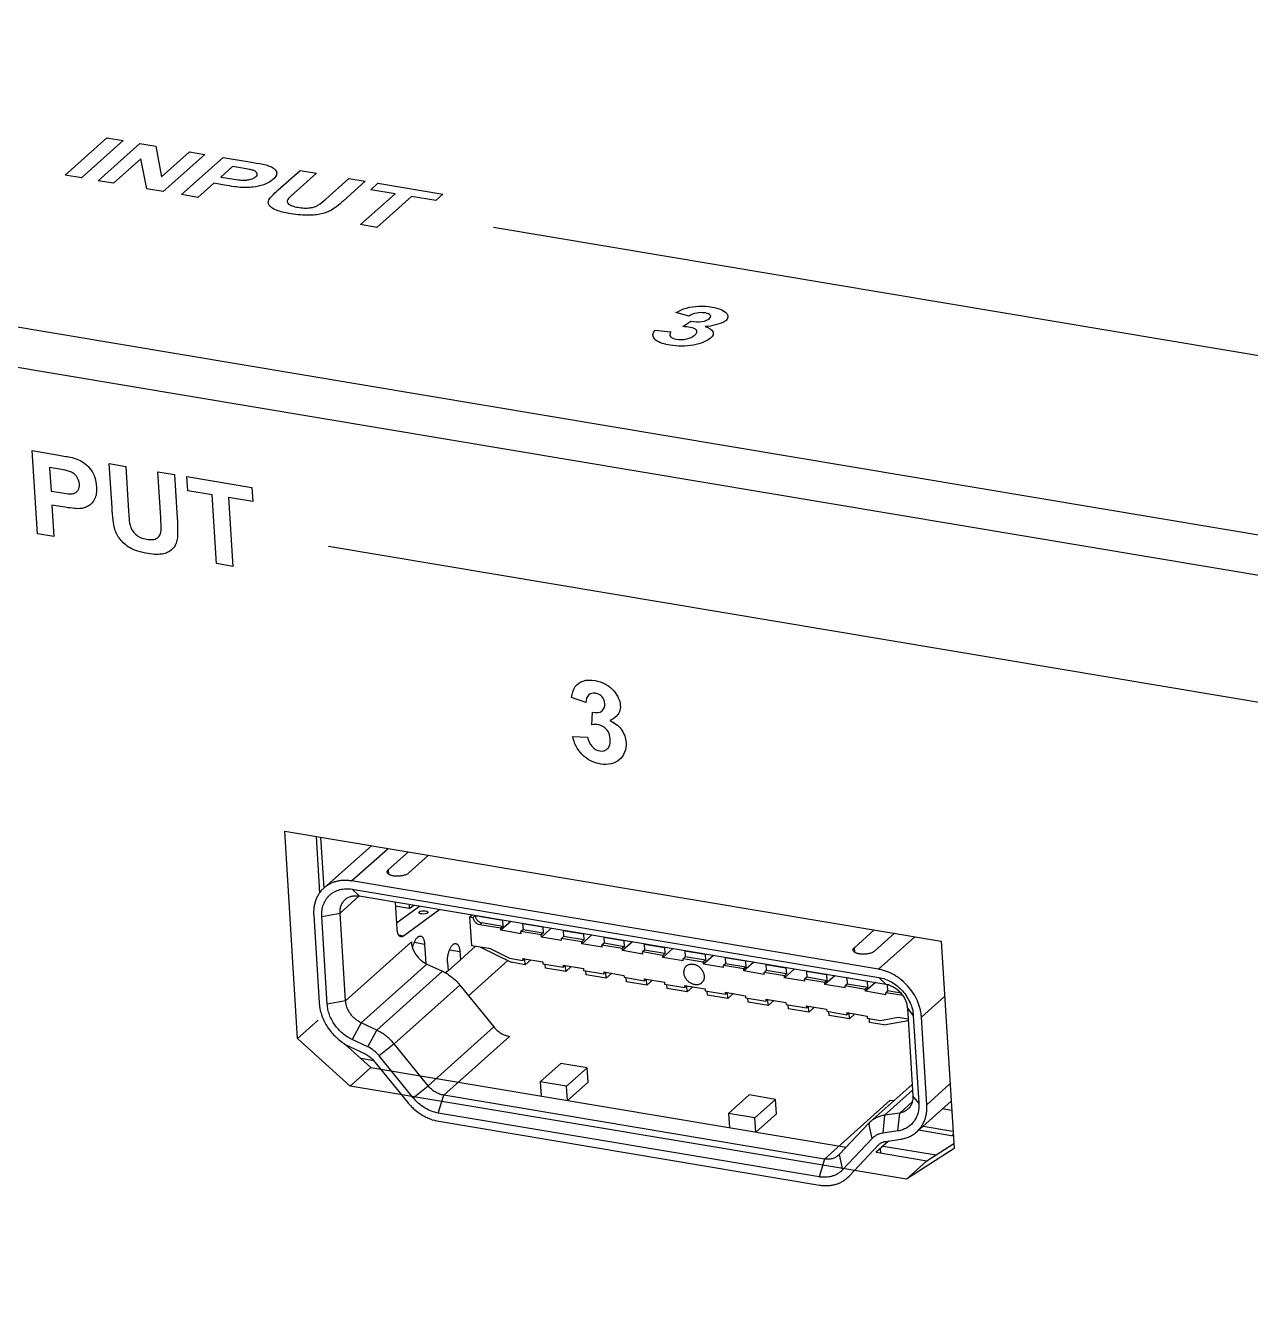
# Paper-space layout 'HD-MD4X2-4K-E_1' of a CAD drawing. Header units: inches. Extents: x 0 to 22, y 0 to 17.
# Drawn here: x 13.771 to 14.83, y 12.802 to 13.913 of the extents above; entities that cross this region are included whole.
import ezdxf

# ---------------------------------------------------------------- set-up
doc = ezdxf.new("R2010")
doc.units = ezdxf.units.IN
doc.header["$LTSCALE"] = 1.21
doc.header["$MEASUREMENT"] = 0
doc.layers.get('0').update_dxf_attribs({"linetype": 'CONTINUOUS'})

psp = doc.layouts.new('HD-MD4X2-4K-E_1')

# ---------------------------------------------------------------- linework, layer by layer
at = {"color": 7, "linetype": 'CONTINUOUS'}
for p, q in [((12.0765, 13.935), (18.6272, 12.8376)), ((18.6294, 12.802), (12.0787, 13.8994)), ((13.8052, 13.7834), (13.8412, 13.8155)), ((13.8412, 13.8155), (13.8555, 13.8132)), ((13.8555, 13.8132), (13.8194, 13.781)), ((13.8339, 13.7786), (13.87, 13.8107)), ((13.87, 13.8107), (13.8838, 13.8084)), ((13.8838, 13.8084), (13.8887, 13.782)), ((13.8707, 13.7974), (13.8472, 13.7763)), ((13.8758, 13.7716), (13.8707, 13.7974)), ((13.8887, 13.782), (13.9128, 13.8035)), ((13.9261, 13.8013), (13.89, 13.7692)), ((13.9058, 13.7665), (13.9419, 13.7987)), ((13.9128, 13.8035), (13.9261, 13.8013)), ((13.9419, 13.7987), (13.9648, 13.7948)), ((13.8194, 13.781), (13.8052, 13.7834)), ((13.95, 13.7908), (13.9398, 13.7817)), ((13.9569, 13.7897), (13.95, 13.7908)), ((13.9892, 13.7704), (14.0084, 13.7875)), ((14.0227, 13.7851), (14.0032, 13.7677)), ((14.0084, 13.7875), (14.0227, 13.7851)), ((13.8472, 13.7763), (13.8339, 13.7786)), ((13.89, 13.7692), (13.8758, 13.7716)), ((13.9337, 13.7763), (13.9201, 13.7641)), ((13.943, 13.7747), (13.9337, 13.7763)), ((13.9398, 13.7817), (13.9476, 13.7804)), ((14.0306, 13.7627), (14.0505, 13.7805)), ((14.0648, 13.7781), (14.0459, 13.7612)), ((14.0505, 13.7805), (14.0648, 13.7781)), ((14.0695, 13.7708), (14.0756, 13.7763)), ((14.0905, 13.7673), (14.0695, 13.7708)), ((14.0756, 13.7763), (14.1318, 13.7669)), ((13.9201, 13.7641), (13.9058, 13.7665)), ((14.0605, 13.7406), (14.0905, 13.7673)), ((14.1048, 13.7649), (14.0748, 13.7382)), ((14.1257, 13.7614), (14.1048, 13.7649)), ((14.1318, 13.7669), (14.1257, 13.7614)), ((14.0748, 13.7382), (14.0605, 13.7406)), ((14.1756, 13.7383), (15.5609, 13.5062)), ((14.3447, 13.6615), (14.3333, 13.6645)), ((14.3151, 13.6493), (14.329, 13.6479)), ((14.3392, 13.6524), (14.3463, 13.6572)), ((13.7813, 13.4734), (13.7768, 13.5452)), ((13.7768, 13.5452), (13.7998, 13.5413)), ((13.7919, 13.5306), (13.7932, 13.5102)), ((13.7988, 13.5295), (13.7919, 13.5306)), ((13.8458, 13.4958), (13.8434, 13.534)), ((13.8434, 13.534), (13.8577, 13.5316)), ((13.8577, 13.5316), (13.8601, 13.4928)), ((13.888, 13.4873), (13.8855, 13.527)), ((13.8855, 13.527), (13.8998, 13.5246)), ((13.8998, 13.5246), (13.9022, 13.4869)), ((13.9113, 13.5106), (13.9105, 13.5228)), ((13.9105, 13.5228), (13.9668, 13.5134)), ((13.7932, 13.5102), (13.801, 13.5089)), ((13.9323, 13.5071), (13.9113, 13.5106)), ((13.936, 13.4475), (13.9323, 13.5071)), ((13.9466, 13.5047), (13.9503, 13.4451)), ((13.9675, 13.5012), (13.9466, 13.5047)), ((13.9668, 13.5134), (13.9675, 13.5012)), ((13.7939, 13.4981), (13.7956, 13.471)), ((13.8032, 13.4965), (13.7939, 13.4981)), ((13.7956, 13.471), (13.7813, 13.4734)), ((14.0331, 13.4626), (15.4184, 13.2305)), ((13.9503, 13.4451), (13.936, 13.4475)), ((14.2555, 13.3275), (14.2431, 13.3317)), ((14.2605, 13.3083), (14.2613, 13.3191)), ((14.2442, 13.2981), (14.257, 13.2975)), ((14.0063, 13.037), (13.9951, 13.2163)), ((13.9951, 13.2163), (14.5626, 13.1212)), ((14.0223, 13.2117), (14.0253, 13.163)), ((14.0261, 13.2111), (14.0289, 13.167)), ((14.029, 13.167), (14.0701, 13.2037)), ((14.053, 13.1732), (14.0845, 13.2013)), ((14.0848, 13.183), (14.102, 13.1984)), ((14.1195, 13.1954), (14.1023, 13.1801)), ((14.085, 13.179), (14.0848, 13.183)), ((14.5084, 13.0969), (14.053, 13.1732)), ((14.043, 13.1454), (14.0596, 13.1602)), ((14.0594, 13.1602), (14.0534, 13.1661)), ((14.0534, 13.1661), (14.5088, 13.0898)), ((14.0594, 13.1602), (14.5148, 13.0839)), ((14.0922, 13.1318), (14.0908, 13.155)), ((14.1028, 13.1495), (14.091, 13.1514)), ((14.0919, 13.137), (14.1117, 13.1514)), ((14.1026, 13.153), (14.1028, 13.1495)), ((14.1028, 13.1495), (14.1067, 13.1523)), ((14.0202, 13.1435), (14.0249, 13.0678)), ((14.0272, 13.1424), (14.043, 13.1454)), ((14.0319, 13.0667), (14.0272, 13.1424)), ((14.0477, 13.0697), (14.043, 13.1454)), ((14.1292, 13.1485), (14.0978, 13.1256)), ((14.1553, 13.1421), (14.1572, 13.1438)), ((14.1568, 13.1172), (14.1553, 13.1421)), ((14.1553, 13.1421), (14.1581, 13.1416)), ((14.1599, 13.1432), (14.1581, 13.1416)), ((14.1599, 13.1432), (14.1833, 13.1393)), ((14.1906, 13.1382), (14.182, 13.1306)), ((14.1833, 13.1393), (14.1835, 13.1394)), ((14.1833, 13.1393), (14.1837, 13.1339)), ((14.1637, 13.1354), (14.1654, 13.137)), ((14.1819, 13.1323), (14.1637, 13.1354)), ((14.1837, 13.1339), (14.1654, 13.137)), ((14.1837, 13.1339), (14.1819, 13.1323)), ((14.182, 13.1306), (14.1819, 13.1323)), ((14.1995, 13.1276), (14.182, 13.1306)), ((14.2012, 13.131), (14.1994, 13.1294)), ((14.1995, 13.1276), (14.1994, 13.1294)), ((14.2169, 13.1265), (14.1994, 13.1294)), ((14.2008, 13.1363), (14.201, 13.1365)), ((14.2008, 13.1363), (14.2012, 13.131)), ((14.2008, 13.1363), (14.2184, 13.1334)), ((14.2187, 13.1281), (14.2012, 13.131)), ((14.2187, 13.1281), (14.2169, 13.1265)), ((14.2256, 13.1324), (14.217, 13.1247)), ((14.2184, 13.1334), (14.2185, 13.1336)), ((14.2184, 13.1334), (14.2187, 13.1281)), ((14.2359, 13.1305), (14.236, 13.1306)), ((14.2359, 13.1305), (14.2362, 13.1251)), ((14.2359, 13.1305), (14.2534, 13.1275)), ((14.2534, 13.1275), (14.2536, 13.1277)), ((14.2534, 13.1275), (14.2537, 13.1222)), ((14.4876, 13.1155), (14.5048, 13.1309)), ((14.5224, 13.128), (14.5051, 13.1126)), ((14.1046, 13.1205), (14.0477, 13.0697)), ((14.0978, 13.1256), (14.0938, 13.1262)), ((14.1057, 13.1152), (14.1066, 13.1186)), ((14.1072, 13.1202), (14.116, 13.1187)), ((14.116, 13.1187), (14.1171, 13.1019)), ((14.16, 13.1167), (14.147, 13.1051)), ((14.1734, 13.1144), (14.1568, 13.1172)), ((14.1644, 13.1159), (14.1908, 13.1029)), ((14.217, 13.1247), (14.2169, 13.1265)), ((14.2345, 13.1218), (14.217, 13.1247)), ((14.2362, 13.1251), (14.2344, 13.1235)), ((14.2345, 13.1218), (14.2344, 13.1235)), ((14.2519, 13.1206), (14.2344, 13.1235)), ((14.2537, 13.1222), (14.2362, 13.1251)), ((14.2537, 13.1222), (14.2519, 13.1206)), ((14.252, 13.1188), (14.2519, 13.1206)), ((14.2606, 13.1265), (14.252, 13.1188)), ((14.2696, 13.1159), (14.252, 13.1188)), ((14.2712, 13.1193), (14.2694, 13.1177)), ((14.2696, 13.1159), (14.2694, 13.1177)), ((14.287, 13.1147), (14.2694, 13.1177)), ((14.2709, 13.1246), (14.2711, 13.1248)), ((14.2709, 13.1246), (14.2712, 13.1193)), ((14.2709, 13.1246), (14.2884, 13.1217)), ((14.2887, 13.1163), (14.2712, 13.1193)), ((14.2887, 13.1163), (14.287, 13.1147)), ((14.2957, 13.1206), (14.2871, 13.113)), ((14.2884, 13.1217), (14.2886, 13.1218)), ((14.2884, 13.1217), (14.2887, 13.1163)), ((14.3059, 13.1187), (14.3061, 13.1189)), ((14.3059, 13.1187), (14.3063, 13.1134)), ((14.3059, 13.1187), (14.3234, 13.1158)), ((14.3234, 13.1158), (14.3236, 13.1159)), ((14.3234, 13.1158), (14.3238, 13.1105)), ((14.5399, 13.125), (14.5084, 13.0969)), ((14.5626, 13.1212), (14.5738, 12.942)), ((14.1057, 13.1152), (14.1074, 13.1114)), ((14.147, 13.1051), (14.1363, 13.0955)), ((14.1377, 13.1137), (14.1465, 13.1122)), ((14.1465, 13.1122), (14.147, 13.1051)), ((14.1734, 13.1144), (14.1895, 13.1065)), ((14.1895, 13.1065), (14.2009, 13.1045)), ((14.2008, 13.1063), (14.2009, 13.1045)), ((14.2008, 13.1063), (14.2183, 13.1034)), ((14.2026, 13.106), (14.2009, 13.1045)), ((14.203, 13.1008), (14.2027, 13.106)), ((14.203, 13.1008), (14.2079, 13.1051)), ((14.2871, 13.113), (14.287, 13.1147)), ((14.3046, 13.11), (14.2871, 13.113)), ((14.3063, 13.1134), (14.3045, 13.1118)), ((14.3046, 13.11), (14.3045, 13.1118)), ((14.322, 13.1089), (14.3045, 13.1118)), ((14.3238, 13.1105), (14.3063, 13.1134)), ((14.3238, 13.1105), (14.322, 13.1089)), ((14.3221, 13.1071), (14.322, 13.1089)), ((14.3307, 13.1148), (14.3221, 13.1071)), ((14.3396, 13.1042), (14.3221, 13.1071)), ((14.3413, 13.1075), (14.3395, 13.1059)), ((14.3396, 13.1042), (14.3395, 13.1059)), ((14.357, 13.103), (14.3395, 13.1059)), ((14.341, 13.1129), (14.3411, 13.113)), ((14.341, 13.1129), (14.3413, 13.1075)), ((14.341, 13.1129), (14.3585, 13.1099)), ((14.3588, 13.1046), (14.3413, 13.1075)), ((14.3588, 13.1046), (14.357, 13.103)), ((14.3657, 13.1089), (14.3571, 13.1012)), ((14.3585, 13.1099), (14.3587, 13.1101)), ((14.3585, 13.1099), (14.3588, 13.1046)), ((14.376, 13.107), (14.3762, 13.1071)), ((14.376, 13.107), (14.3763, 13.1017)), ((14.376, 13.107), (14.3935, 13.1041)), ((14.4879, 13.1115), (14.4876, 13.1155)), ((14.0611, 13.0506), (14.118, 13.1014)), ((14.1316, 13.0951), (14.0747, 13.0443)), ((14.118, 13.1014), (14.1316, 13.0951)), ((14.1363, 13.0955), (14.1342, 13.0937)), ((14.1358, 13.1026), (14.1363, 13.0955)), ((14.154, 13.074), (14.1879, 13.1043)), ((14.203, 13.1008), (14.1908, 13.1029)), ((14.2183, 13.1034), (14.2184, 13.1016)), ((14.2184, 13.1016), (14.236, 13.0987)), ((14.2206, 13.0979), (14.2203, 13.1013)), ((14.2381, 13.0949), (14.2206, 13.0979)), ((14.2359, 13.1004), (14.236, 13.0987)), ((14.2359, 13.1004), (14.2534, 13.0975)), ((14.2376, 13.1002), (14.236, 13.0987)), ((14.2381, 13.0949), (14.2378, 13.1001)), ((14.2381, 13.0949), (14.2429, 13.0993)), ((14.2534, 13.0975), (14.2535, 13.0957)), ((14.2535, 13.0957), (14.271, 13.0928)), ((14.2556, 13.092), (14.2554, 13.0954)), ((14.2709, 13.0946), (14.271, 13.0928)), ((14.2709, 13.0946), (14.2884, 13.0916)), ((14.2726, 13.0943), (14.271, 13.0928)), ((14.2731, 13.0891), (14.2728, 13.0943)), ((14.2731, 13.0891), (14.278, 13.0934)), ((14.3571, 13.1012), (14.357, 13.103)), ((14.3746, 13.0983), (14.3571, 13.1012)), ((14.3763, 13.1017), (14.3745, 13.1001)), ((14.3746, 13.0983), (14.3745, 13.1001)), ((14.3921, 13.0971), (14.3745, 13.1001)), ((14.3938, 13.0987), (14.3763, 13.1017)), ((14.3938, 13.0987), (14.3921, 13.0971)), ((14.3922, 13.0954), (14.3921, 13.0971)), ((14.4008, 13.103), (14.3922, 13.0954)), ((14.4097, 13.0924), (14.3922, 13.0954)), ((14.3935, 13.1041), (14.3937, 13.1042)), ((14.3935, 13.1041), (14.3938, 13.0987)), ((14.4114, 13.0958), (14.4096, 13.0942)), ((14.4097, 13.0924), (14.4096, 13.0942)), ((14.4271, 13.0913), (14.4096, 13.0942)), ((14.411, 13.1011), (14.4112, 13.1013)), ((14.411, 13.1011), (14.4114, 13.0958)), ((14.411, 13.1011), (14.4285, 13.0982)), ((14.4289, 13.0929), (14.4114, 13.0958)), ((14.4358, 13.0972), (14.4272, 13.0895)), ((14.4285, 13.0982), (14.4287, 13.0983)), ((14.4285, 13.0982), (14.4289, 13.0929)), ((14.4461, 13.0953), (14.4462, 13.0954)), ((14.4461, 13.0953), (14.4464, 13.0899)), ((14.4461, 13.0953), (14.4636, 13.0923)), ((14.0897, 13.0324), (14.1465, 13.0832)), ((14.1465, 13.0832), (14.1759, 13.047)), ((14.2731, 13.0891), (14.2556, 13.092)), ((14.2884, 13.0916), (14.2885, 13.0899)), ((14.2885, 13.0899), (14.306, 13.0869)), ((14.2906, 13.0861), (14.2904, 13.0896)), ((14.3081, 13.0832), (14.2906, 13.0861)), ((14.3059, 13.0887), (14.306, 13.0869)), ((14.3059, 13.0887), (14.3234, 13.0858)), ((14.3077, 13.0884), (14.306, 13.0869)), ((14.3081, 13.0832), (14.3078, 13.0884)), ((14.3081, 13.0832), (14.313, 13.0875)), ((14.3234, 13.0858), (14.3235, 13.084)), ((14.3235, 13.084), (14.3411, 13.0811)), ((14.3257, 13.0803), (14.3254, 13.0837)), ((14.3409, 13.0828), (14.3411, 13.0811)), ((14.3409, 13.0828), (14.3585, 13.0799)), ((14.3427, 13.0825), (14.3411, 13.0811)), ((14.3432, 13.0773), (14.3428, 13.0825)), ((14.4289, 13.0929), (14.4271, 13.0913)), ((14.4272, 13.0895), (14.4271, 13.0913)), ((14.4447, 13.0866), (14.4272, 13.0895)), ((14.4464, 13.0899), (14.4446, 13.0883)), ((14.4447, 13.0866), (14.4446, 13.0883)), ((14.4621, 13.0854), (14.4446, 13.0883)), ((14.4639, 13.087), (14.4464, 13.0899)), ((14.4639, 13.087), (14.4621, 13.0854)), ((14.4622, 13.0836), (14.4621, 13.0854)), ((14.4708, 13.0913), (14.4622, 13.0836)), ((14.4797, 13.0807), (14.4622, 13.0836)), ((14.4636, 13.0923), (14.4637, 13.0925)), ((14.4636, 13.0923), (14.4639, 13.087)), ((14.4814, 13.0841), (14.4796, 13.0825)), ((14.4797, 13.0807), (14.4796, 13.0825)), ((14.4971, 13.0795), (14.4796, 13.0825)), ((14.4811, 13.0894), (14.4813, 13.0895)), ((14.4811, 13.0894), (14.4814, 13.0841)), ((14.4986, 13.0864), (14.4811, 13.0894)), ((14.4989, 13.0811), (14.4814, 13.0841)), ((14.5058, 13.0854), (14.4973, 13.0778)), ((14.4986, 13.0864), (14.4988, 13.0866)), ((14.4986, 13.0864), (14.4989, 13.0811)), ((14.5088, 13.0898), (14.5148, 13.0839)), ((14.5161, 13.0835), (14.5162, 13.0836)), ((14.5161, 13.0835), (14.5164, 13.0782)), ((14.5173, 13.0833), (14.5161, 13.0835)), ((14.3432, 13.0773), (14.3257, 13.0803)), ((14.3432, 13.0773), (14.348, 13.0817)), ((14.3585, 13.0799), (14.3586, 13.0781)), ((14.3586, 13.0781), (14.3761, 13.0752)), ((14.3607, 13.0744), (14.3605, 13.0778)), ((14.3782, 13.0715), (14.3607, 13.0744)), ((14.376, 13.077), (14.3761, 13.0752)), ((14.376, 13.077), (14.3935, 13.074)), ((14.3777, 13.0767), (14.3761, 13.0752)), ((14.3782, 13.0715), (14.3779, 13.0767)), ((14.3782, 13.0715), (14.383, 13.0758)), ((14.3935, 13.074), (14.3936, 13.0723)), ((14.3936, 13.0723), (14.4111, 13.0693)), ((14.3957, 13.0685), (14.3955, 13.0719)), ((14.411, 13.0711), (14.4111, 13.0693)), ((14.411, 13.0711), (14.4285, 13.0682)), ((14.4989, 13.0811), (14.4971, 13.0795)), ((14.4973, 13.0778), (14.4971, 13.0795)), ((14.5148, 13.0748), (14.4973, 13.0778)), ((14.5164, 13.0782), (14.5147, 13.0766)), ((14.5148, 13.0748), (14.5147, 13.0766)), ((14.5295, 13.0741), (14.5147, 13.0766)), ((14.5278, 13.0763), (14.5164, 13.0782)), ((14.5456, 13.0555), (14.5656, 13.0734)), ((14.0249, 13.0678), (14.0255, 13.0627)), ((14.0477, 13.0697), (14.0319, 13.0667)), ((14.4132, 13.0656), (14.3957, 13.0685)), ((14.4128, 13.0708), (14.4111, 13.0693)), ((14.4132, 13.0656), (14.4129, 13.0708)), ((14.4132, 13.0656), (14.4181, 13.0699)), ((14.4285, 13.0682), (14.4286, 13.0664)), ((14.4286, 13.0664), (14.4461, 13.0635)), ((14.4307, 13.0627), (14.4305, 13.0661)), ((14.4483, 13.0597), (14.4307, 13.0627)), ((14.446, 13.0652), (14.4461, 13.0635)), ((14.446, 13.0652), (14.4635, 13.0623)), ((14.4478, 13.0649), (14.4461, 13.0635)), ((14.4483, 13.0597), (14.4479, 13.0649)), ((14.4483, 13.0597), (14.4531, 13.0641)), ((14.4635, 13.0623), (14.4637, 13.0605)), ((14.4637, 13.0605), (14.4812, 13.0576)), ((14.4658, 13.0568), (14.4656, 13.0602)), ((14.5335, 13.0632), (14.5382, 12.9875)), ((14.5335, 13.0632), (14.5386, 13.0567)), ((14.0063, 13.037), (14.0241, 13.053)), ((14.0611, 13.0506), (14.0533, 13.0362)), ((14.0747, 13.0443), (14.0611, 13.0506)), ((14.4833, 13.0539), (14.4658, 13.0568)), ((14.4811, 13.0594), (14.4812, 13.0576)), ((14.4811, 13.0594), (14.4986, 13.0564)), ((14.4828, 13.0591), (14.4812, 13.0576)), ((14.4833, 13.0539), (14.483, 13.0591)), ((14.4833, 13.0539), (14.4881, 13.0582)), ((14.4986, 13.0564), (14.4987, 13.0547)), ((14.4987, 13.0547), (14.5101, 13.0527)), ((14.5008, 13.0509), (14.5006, 13.0543)), ((14.5131, 13.0489), (14.5008, 13.0509)), ((14.5101, 13.0527), (14.5255, 13.0554)), ((14.5131, 13.0489), (14.5341, 13.0525)), ((14.5255, 13.0554), (14.534, 13.054)), ((14.5386, 13.0567), (14.5433, 12.981)), ((14.5503, 12.9798), (14.5456, 13.0555)), ((14.0326, 13.0462), (14.0327, 13.0452)), ((14.0669, 13.0298), (14.0747, 13.0443)), ((14.1759, 13.047), (14.119, 12.9962)), ((14.1326, 12.988), (14.1894, 13.0388)), ((14.0516, 12.9959), (14.0063, 13.037)), ((14.0465, 13.0326), (14.0695, 13.0118)), ((14.0517, 13.0297), (14.0652, 13.0234)), ((14.0669, 13.0298), (14.0533, 13.0362)), ((14.0897, 13.0324), (14.0769, 13.0219)), ((14.119, 12.9962), (14.0897, 13.0324)), ((14.0722, 13.0177), (14.0609, 13.0196)), ((14.0719, 13.0181), (14.1013, 12.9819)), ((14.1062, 12.9857), (14.0769, 13.0219)), ((14.0516, 12.9959), (14.0695, 13.0118)), ((14.0695, 13.0118), (14.4805, 12.943)), ((14.2339, 13.0155), (14.2161, 12.9996)), ((14.2567, 13.0117), (14.2339, 13.0155)), ((14.2567, 13.0117), (14.2388, 12.9957)), ((14.2574, 12.9992), (14.2567, 13.0117)), ((14.5326, 12.9153), (14.0516, 12.9959)), ((14.1062, 12.9857), (14.119, 12.9962)), ((14.2161, 12.9996), (14.2168, 12.9871)), ((14.2388, 12.9957), (14.2161, 12.9996)), ((14.2396, 12.9833), (14.2388, 12.9957)), ((14.2574, 12.9992), (14.2396, 12.9833)), ((14.5014, 12.965), (14.5375, 12.9973)), ((14.5703, 12.9977), (14.5503, 12.9798)), ((14.1279, 12.9726), (14.1326, 12.988)), ((14.4618, 12.9328), (14.1326, 12.988)), ((14.3968, 12.9882), (14.3789, 12.9723)), ((14.4195, 12.9844), (14.3968, 12.9882)), ((14.4195, 12.9844), (14.4017, 12.9684)), ((14.4203, 12.9719), (14.4195, 12.9844)), ((14.5187, 12.9836), (14.4618, 12.9328)), ((14.5138, 12.9707), (14.5379, 12.9922)), ((14.5187, 12.9836), (14.522, 12.9834)), ((14.5376, 12.9823), (14.5268, 12.9726)), ((14.5433, 12.981), (14.5382, 12.9875)), ((14.5415, 12.9563), (14.5712, 12.9829)), ((14.4571, 12.9174), (14.1279, 12.9726)), ((14.3789, 12.9723), (14.3797, 12.9598)), ((14.4017, 12.9684), (14.3789, 12.9723)), ((14.4203, 12.9719), (14.4025, 12.956)), ((14.5268, 12.9726), (14.5138, 12.9707)), ((14.5252, 12.9571), (14.5268, 12.9726)), ((14.5717, 12.9747), (14.5637, 12.9761)), ((14.1283, 12.9655), (14.4575, 12.9103)), ((14.4025, 12.956), (14.4017, 12.9684)), ((14.5, 12.9637), (14.4746, 12.9367)), ((14.503, 12.9505), (14.5, 12.9637)), ((14.5138, 12.9707), (14.5122, 12.9552)), ((14.5471, 12.9613), (14.5728, 12.957)), ((14.503, 12.9505), (14.4775, 12.9235)), ((14.5252, 12.9571), (14.5122, 12.9552)), ((14.5147, 12.9481), (14.5277, 12.95)), ((14.5731, 12.9527), (14.5431, 12.9577)), ((14.573, 12.954), (14.5719, 12.9529)), ((14.4831, 12.918), (14.5085, 12.945)), ((14.5172, 12.9485), (14.5062, 12.9386)), ((14.5064, 12.9386), (14.5174, 12.9485)), ((14.5064, 12.9386), (14.5504, 12.9312)), ((14.5106, 12.9379), (14.5103, 12.9422)), ((14.5124, 12.944), (14.5583, 12.9363)), ((14.5738, 12.942), (14.5326, 12.9153)), ((14.5504, 12.9312), (14.5735, 12.9462)), ((14.4618, 12.9328), (14.4571, 12.9174)), ((14.4746, 12.9367), (14.4738, 12.9359)), ((14.4746, 12.9367), (14.4775, 12.9235)), ((14.5326, 12.9153), (14.5504, 12.9312)), ((14.4815, 12.9165), (14.4831, 12.918))]:
    psp.add_line(p, q, dxfattribs=at)
for centre, radius, start, end in [((14.1282, 13.1115), 0.0228, 159.0369, 161.6806), ((14.1282, 13.1231), 0.0239, 209.2962, 211.4721), ((14.5163, 12.9483), 0.0224, 131.7551, 136.6868), ((14.5158, 12.9381), 0.00995, 131.7269, 136.6867), ((14.5158, 12.9381), 0.00999, 123.4799, 131.7252)]:
    psp.add_arc(centre, radius, start, end, dxfattribs=at)
psp.add_ellipse((14.1151, 13.146), major_axis=(0.00394, 0.00009), ratio=0.365162, dxfattribs=at)
for points, knots in [([(13.9648, 13.7948), (13.9668, 13.7945), (13.9724, 13.7935), (13.9782, 13.7926), (13.9812, 13.7915)], [0, 0, 0, 0, 0.349297, 1, 1, 1, 1]), ([(13.9812, 13.7915), (13.9847, 13.7904), (13.9884, 13.7876), (13.9883, 13.7832), (13.9855, 13.7799), (13.9817, 13.7771), (13.9761, 13.7745), (13.9694, 13.773), (13.9628, 13.7726), (13.9574, 13.7726), (13.9509, 13.7735), (13.9459, 13.7742), (13.943, 13.7747)], [0, 0, 0, 0, 0.174857, 0.271898, 0.381861, 0.467371, 0.542196, 0.672898, 0.732981, 0.788922, 0.878444, 1, 1, 1, 1]), ([(13.9476, 13.7804), (13.95, 13.78), (13.9538, 13.7794), (13.9589, 13.7789), (13.9628, 13.7792), (13.9668, 13.78), (13.971, 13.7821), (13.9719, 13.7849), (13.9698, 13.7868), (13.9669, 13.7879), (13.9625, 13.7887), (13.9591, 13.7893), (13.9569, 13.7897)], [0, 0, 0, 0, 0.151472, 0.244305, 0.306998, 0.367556, 0.490677, 0.636356, 0.706766, 0.77889, 0.86184, 1, 1, 1, 1]), ([(14.0459, 13.7612), (14.0441, 13.7595), (14.0409, 13.7568), (14.0363, 13.7534), (14.0317, 13.7512), (14.0269, 13.7498), (14.0214, 13.7489), (14.0152, 13.7485), (14.0081, 13.7489), (14.0003, 13.75), (13.9927, 13.7514), (13.9867, 13.7533), (13.9832, 13.7555), (13.9813, 13.7577), (13.9807, 13.7599), (13.9814, 13.7625), (13.9845, 13.766), (13.9874, 13.7688), (13.9892, 13.7704)], [0, 0, 0, 0, 0.103624, 0.172168, 0.220977, 0.26685, 0.31333, 0.364077, 0.423379, 0.496032, 0.581142, 0.644988, 0.696571, 0.743585, 0.787367, 0.828078, 0.900557, 1, 1, 1, 1]), ([(13.9977, 13.7623), (13.9969, 13.7609), (13.9973, 13.7587), (14.0016, 13.7566), (14.0065, 13.7555), (14.0118, 13.7548), (14.0169, 13.755), (14.021, 13.7559), (14.0262, 13.7584), (14.0286, 13.7609), (14.0306, 13.7627)], [0, 0, 0, 0, 0.174734, 0.270991, 0.385489, 0.499577, 0.590044, 0.668934, 0.74447, 1, 1, 1, 1]), ([(14.0032, 13.7677), (14.0025, 13.7671), (14.0005, 13.7653), (13.9985, 13.7635), (13.9977, 13.7623)], [0, 0, 0, 0, 0.351215, 1, 1, 1, 1]), ([(14.3333, 13.6645), (14.3359, 13.666), (14.3414, 13.6688), (14.3535, 13.6705), (14.3673, 13.6695), (14.379, 13.6649), (14.3787, 13.659), (14.3755, 13.6569), (14.375, 13.6566)], [0, 0, 0, 0, 0.17312, 0.322756, 0.492645, 0.764481, 0.965935, 1, 1, 1, 1]), ([(14.3588, 13.6642), (14.3587, 13.6642), (14.3564, 13.6646), (14.3505, 13.6646), (14.3463, 13.6626), (14.3447, 13.6615)], [0, 0, 0, 0, 0.023294, 0.468606, 1, 1, 1, 1]), ([(14.3463, 13.6572), (14.3492, 13.6566), (14.3558, 13.6561), (14.363, 13.6591), (14.3641, 13.6625), (14.3608, 13.6639), (14.3588, 13.6642)], [0, 0, 0, 0, 0.31401, 0.577072, 0.795242, 1, 1, 1, 1]), ([(14.3217, 13.6379), (14.3212, 13.6381), (14.3184, 13.6391), (14.3128, 13.6424), (14.313, 13.6468), (14.3151, 13.6493)], [0, 0, 0, 0, 0.074745, 0.387003, 1, 1, 1, 1]), ([(14.3586, 13.6525), (14.3619, 13.6515), (14.367, 13.6483), (14.3641, 13.6414), (14.3518, 13.6365), (14.3381, 13.6352), (14.3289, 13.6361), (14.3237, 13.6372), (14.3217, 13.6379)], [0, 0, 0, 0, 0.172494, 0.348484, 0.611896, 0.750498, 0.894518, 1, 1, 1, 1]), ([(14.3507, 13.6461), (14.351, 13.6465), (14.3517, 13.6476), (14.3515, 13.6499), (14.3466, 13.6521), (14.3415, 13.6523), (14.3392, 13.6524)], [0, 0, 0, 0, 0.126632, 0.327876, 0.689481, 1, 1, 1, 1]), ([(14.329, 13.6479), (14.328, 13.6465), (14.3271, 13.6438), (14.3335, 13.641), (14.3416, 13.6412), (14.347, 13.6431), (14.3494, 13.6447), (14.3504, 13.6458), (14.3507, 13.6461)], [0, 0, 0, 0, 0.242414, 0.449705, 0.673915, 0.798573, 0.940502, 1, 1, 1, 1]), ([(13.7998, 13.5413), (13.8018, 13.541), (13.8074, 13.5399), (13.8132, 13.539), (13.8168, 13.5374)], [0, 0, 0, 0, 0.349251, 1, 1, 1, 1]), ([(13.801, 13.5089), (13.8033, 13.5085), (13.8071, 13.508), (13.8119, 13.5078), (13.8147, 13.509), (13.8172, 13.5115), (13.8183, 13.5165), (13.8162, 13.5223), (13.8124, 13.5258), (13.8089, 13.5275), (13.8044, 13.5285), (13.8009, 13.5291), (13.7988, 13.5295)], [0, 0, 0, 0, 0.151383, 0.244336, 0.306934, 0.367396, 0.490776, 0.636221, 0.706756, 0.778881, 0.861925, 1, 1, 1, 1]), ([(13.8168, 13.5374), (13.8209, 13.5357), (13.8269, 13.5307), (13.8314, 13.5217), (13.8326, 13.5146), (13.8325, 13.5082), (13.8306, 13.502), (13.8267, 13.4977), (13.8218, 13.4956), (13.8173, 13.4948), (13.811, 13.4954), (13.8061, 13.4961), (13.8032, 13.4965)], [0, 0, 0, 0, 0.17486, 0.272003, 0.381845, 0.467424, 0.542179, 0.672883, 0.733027, 0.788919, 0.878473, 1, 1, 1, 1]), ([(13.9022, 13.4869), (13.9024, 13.4832), (13.9026, 13.4771), (13.9025, 13.4694), (13.901, 13.4641), (13.8986, 13.4603), (13.895, 13.4576), (13.8903, 13.4558), (13.8841, 13.4552), (13.8765, 13.4561), (13.8688, 13.4578), (13.8618, 13.4606), (13.8566, 13.4644), (13.8527, 13.4685), (13.8499, 13.4728), (13.8477, 13.4784), (13.8466, 13.4861), (13.846, 13.4922), (13.8458, 13.4958)], [0, 0, 0, 0, 0.103661, 0.172159, 0.221006, 0.266841, 0.313347, 0.364071, 0.42338, 0.496026, 0.58115, 0.644983, 0.696502, 0.743588, 0.787308, 0.828089, 0.900561, 1, 1, 1, 1]), ([(13.8601, 13.4928), (13.8602, 13.4914), (13.8605, 13.4874), (13.8607, 13.4833), (13.8614, 13.4807)], [0, 0, 0, 0, 0.35136, 1, 1, 1, 1]), ([(13.8614, 13.4807), (13.8621, 13.4779), (13.8648, 13.4733), (13.8706, 13.4698), (13.8758, 13.4685), (13.8808, 13.468), (13.8848, 13.4693), (13.8873, 13.4718), (13.8884, 13.4755), (13.8883, 13.4808), (13.8881, 13.4848), (13.888, 13.4873)], [0, 0, 0, 0, 0.17469, 0.270965, 0.385423, 0.499424, 0.589954, 0.668752, 0.744359, 0.847046, 1, 1, 1, 1]), ([(14.2431, 13.3317), (14.2436, 13.3351), (14.2451, 13.3417), (14.2532, 13.347), (14.2628, 13.3472), (14.2724, 13.3441), (14.2813, 13.3369), (14.2855, 13.3282), (14.2853, 13.323), (14.2851, 13.3221)], [0, 0, 0, 0, 0.17003, 0.317128, 0.483928, 0.625554, 0.757143, 0.954842, 1, 1, 1, 1]), ([(14.2641, 13.3354), (14.264, 13.3354), (14.2616, 13.3358), (14.2569, 13.3347), (14.2556, 13.33), (14.2555, 13.3275)], [0, 0, 0, 0, 0.023327, 0.468531, 1, 1, 1, 1]), ([(14.2613, 13.3191), (14.2642, 13.3186), (14.2701, 13.3186), (14.2728, 13.3258), (14.2702, 13.3329), (14.266, 13.335), (14.2641, 13.3354)], [0, 0, 0, 0, 0.314229, 0.577393, 0.795071, 1, 1, 1, 1]), ([(14.2851, 13.3221), (14.2849, 13.3202), (14.2831, 13.3155), (14.2789, 13.3129), (14.2761, 13.3118)], [0, 0, 0, 0, 0.367966, 1, 1, 1, 1]), ([(14.2763, 13.2978), (14.2762, 13.2986), (14.2756, 13.3009), (14.273, 13.3055), (14.2668, 13.309), (14.2625, 13.3086), (14.2605, 13.3083)], [0, 0, 0, 0, 0.126682, 0.327679, 0.68944, 1, 1, 1, 1]), ([(14.2761, 13.3118), (14.2798, 13.3104), (14.2872, 13.305), (14.2922, 13.2905), (14.2872, 13.2786), (14.2775, 13.2738), (14.2692, 13.2738), (14.2637, 13.2753), (14.2615, 13.2763)], [0, 0, 0, 0, 0.172563, 0.348607, 0.611978, 0.750484, 0.894539, 1, 1, 1, 1]), ([(14.2615, 13.2763), (14.2608, 13.2765), (14.2575, 13.2781), (14.2495, 13.2838), (14.2451, 13.2926), (14.2442, 13.2981)], [0, 0, 0, 0, 0.074712, 0.386827, 1, 1, 1, 1]), ([(14.257, 13.2975), (14.2575, 13.2947), (14.2597, 13.289), (14.2678, 13.2844), (14.2741, 13.2864), (14.2765, 13.291), (14.2767, 13.2947), (14.2764, 13.2971), (14.2763, 13.2978)], [0, 0, 0, 0, 0.24243, 0.449641, 0.673903, 0.798679, 0.940496, 1, 1, 1, 1]), ([(14.0837, 13.1809), (14.0837, 13.1811), (14.0837, 13.1815), (14.0839, 13.182), (14.0843, 13.1825), (14.0846, 13.1828), (14.0848, 13.183)], [0, 0, 0, 0, 0.218608, 0.451706, 0.710185, 1, 1, 1, 1]), ([(14.053, 13.1732), (14.0519, 13.1734), (14.0496, 13.1736), (14.0463, 13.1737), (14.0435, 13.1735), (14.0414, 13.1731), (14.0393, 13.1727), (14.0368, 13.1719), (14.034, 13.1706), (14.0313, 13.169), (14.0297, 13.1677), (14.029, 13.167)], [0, 0, 0, 0, 0.133533, 0.264274, 0.39211, 0.455014, 0.517289, 0.640122, 0.761148, 0.880904, 1, 1, 1, 1]), ([(14.1023, 13.1801), (14.102, 13.1798), (14.1014, 13.1794), (14.1003, 13.1788), (14.0991, 13.1783), (14.0977, 13.1779), (14.0962, 13.1776), (14.0946, 13.1774), (14.093, 13.1773), (14.0914, 13.1773), (14.0898, 13.1774), (14.0884, 13.1777), (14.0871, 13.178), (14.0861, 13.1784), (14.0854, 13.1787), (14.0849, 13.1791), (14.0844, 13.1794), (14.0841, 13.1799), (14.0839, 13.1802), (14.0837, 13.1806), (14.0837, 13.1808), (14.0837, 13.1809)], [0, 0, 0, 0, 0.051715, 0.110895, 0.176745, 0.248162, 0.323798, 0.402024, 0.481127, 0.559341, 0.634955, 0.706352, 0.772137, 0.831198, 0.858006, 0.882948, 0.927314, 0.947081, 0.965532, 0.983019, 1, 1, 1, 1]), ([(14.029, 13.167), (14.0282, 13.1663), (14.0267, 13.1649), (14.0248, 13.1624), (14.0232, 13.1597), (14.0222, 13.1573), (14.0215, 13.1552), (14.0209, 13.1531), (14.0203, 13.1504), (14.0201, 13.147), (14.0201, 13.1447), (14.0202, 13.1435)], [0, 0, 0, 0, 0.118983, 0.238641, 0.359597, 0.482399, 0.544674, 0.60759, 0.735482, 0.866327, 1, 1, 1, 1]), ([(14.0272, 13.1424), (14.0271, 13.1433), (14.0271, 13.1451), (14.0273, 13.1478), (14.0278, 13.1504), (14.0286, 13.1529), (14.0296, 13.1552), (14.0309, 13.1574), (14.0324, 13.1594), (14.0341, 13.1611), (14.036, 13.1627), (14.0381, 13.164), (14.0404, 13.165), (14.0428, 13.1658), (14.0454, 13.1663), (14.048, 13.1665), (14.0507, 13.1665), (14.0525, 13.1662), (14.0534, 13.1661)], [0, 0, 0, 0, 0.066876, 0.132346, 0.196347, 0.258978, 0.320439, 0.380975, 0.440855, 0.500386, 0.559901, 0.619734, 0.680195, 0.741557, 0.804069, 0.867938, 0.933267, 1, 1, 1, 1]), ([(14.0474, 13.1571), (14.0478, 13.1575), (14.0486, 13.1581), (14.0499, 13.1589), (14.0513, 13.1595), (14.0529, 13.16), (14.0544, 13.1603), (14.0566, 13.1605), (14.0583, 13.1604), (14.0594, 13.1602)], [0, 0, 0, 0, 0.119151, 0.23895, 0.360001, 0.482875, 0.608079, 0.736019, 1, 1, 1, 1]), ([(14.043, 13.1454), (14.043, 13.1465), (14.043, 13.1482), (14.0434, 13.1504), (14.0439, 13.152), (14.0446, 13.1535), (14.0454, 13.1548), (14.0463, 13.156), (14.047, 13.1568), (14.0474, 13.1571)], [0, 0, 0, 0, 0.264222, 0.392219, 0.517434, 0.640276, 0.761258, 0.880962, 1, 1, 1, 1]), ([(14.1637, 13.1354), (14.1629, 13.1355), (14.1619, 13.1359), (14.1607, 13.1368), (14.1598, 13.1376), (14.1591, 13.1385), (14.1584, 13.1398), (14.1581, 13.1409), (14.1581, 13.1416)], [0, 0, 0, 0, 0.242759, 0.370303, 0.499699, 0.629137, 0.756807, 1, 1, 1, 1]), ([(14.1599, 13.1432), (14.1599, 13.1425), (14.1602, 13.1414), (14.1609, 13.1401), (14.1616, 13.1392), (14.1624, 13.1384), (14.1637, 13.1375), (14.1647, 13.1371), (14.1654, 13.137)], [0, 0, 0, 0, 0.243193, 0.370863, 0.500302, 0.629697, 0.757241, 1, 1, 1, 1]), ([(14.0956, 13.1249), (14.0955, 13.1249), (14.0953, 13.125), (14.0949, 13.1252), (14.0943, 13.1256), (14.0938, 13.1262), (14.0933, 13.127), (14.0929, 13.128), (14.0926, 13.1292), (14.0924, 13.1304), (14.0923, 13.1313), (14.0922, 13.1318)], [0, 0, 0, 0, 0.042134, 0.08508, 0.176195, 0.278316, 0.394136, 0.524782, 0.670201, 0.829352, 1, 1, 1, 1]), ([(14.0978, 13.1256), (14.0977, 13.1254), (14.0973, 13.1252), (14.0967, 13.125), (14.0962, 13.1249), (14.0958, 13.1249), (14.0956, 13.1249)], [0, 0, 0, 0, 0.280234, 0.536178, 0.773359, 1, 1, 1, 1]), ([(14.1046, 13.1205), (14.1046, 13.12), (14.1048, 13.1182), (14.1052, 13.1165), (14.1057, 13.1152)], [0, 0, 0, 0, 0.24421, 1, 1, 1, 1]), ([(14.1069, 13.1196), (14.1071, 13.1201), (14.1075, 13.121), (14.1081, 13.1222), (14.1088, 13.1233), (14.1096, 13.1242), (14.1102, 13.1248), (14.1107, 13.1251), (14.1111, 13.1253), (14.1115, 13.1255), (14.1119, 13.1256), (14.1123, 13.1256), (14.1125, 13.1256), (14.1126, 13.1256)], [0, 0, 0, 0, 0.171299, 0.331035, 0.477194, 0.608515, 0.724538, 0.777094, 0.826319, 0.872609, 0.916497, 0.958687, 1, 1, 1, 1]), ([(14.1126, 13.1256), (14.1127, 13.1255), (14.113, 13.1255), (14.1134, 13.1253), (14.1139, 13.1249), (14.1145, 13.1243), (14.115, 13.1235), (14.1154, 13.1225), (14.1157, 13.1213), (14.1159, 13.12), (14.116, 13.1192), (14.116, 13.1187)], [0, 0, 0, 0, 0.042131, 0.085083, 0.176216, 0.278317, 0.394142, 0.524801, 0.670268, 0.829423, 1, 1, 1, 1]), ([(14.1358, 13.1026), (14.1358, 13.1031), (14.1358, 13.1041), (14.1358, 13.106), (14.1361, 13.1085), (14.1367, 13.111), (14.1373, 13.1128), (14.1378, 13.1141), (14.1384, 13.1153), (14.139, 13.1163), (14.1397, 13.1172), (14.1404, 13.118), (14.141, 13.1185), (14.1417, 13.1189), (14.1423, 13.1191), (14.1428, 13.1191), (14.143, 13.1191), (14.1431, 13.1191)], [0, 0, 0, 0, 0.072517, 0.148119, 0.303854, 0.458733, 0.533348, 0.604735, 0.672043, 0.734536, 0.791651, 0.84309, 0.888834, 0.929383, 0.965808, 0.983054, 1, 1, 1, 1]), ([(14.1431, 13.1191), (14.1432, 13.119), (14.1435, 13.119), (14.1439, 13.1188), (14.1444, 13.1184), (14.145, 13.1178), (14.1455, 13.117), (14.1459, 13.116), (14.1462, 13.1148), (14.1464, 13.1135), (14.1465, 13.1127), (14.1465, 13.1122)], [0, 0, 0, 0, 0.042131, 0.085083, 0.176216, 0.278317, 0.394142, 0.524801, 0.670268, 0.829423, 1, 1, 1, 1]), ([(14.1078, 13.1107), (14.1084, 13.1097), (14.1098, 13.1078), (14.1122, 13.1052), (14.115, 13.1031), (14.117, 13.1019), (14.118, 13.1014)], [0, 0, 0, 0, 0.251769, 0.504249, 0.754706, 1, 1, 1, 1]), ([(14.4866, 13.1134), (14.4865, 13.1136), (14.4866, 13.114), (14.4868, 13.1145), (14.4871, 13.115), (14.4874, 13.1154), (14.4876, 13.1155)], [0, 0, 0, 0, 0.218608, 0.451706, 0.710185, 1, 1, 1, 1]), ([(14.5051, 13.1126), (14.5049, 13.1123), (14.5042, 13.1119), (14.5032, 13.1113), (14.5019, 13.1108), (14.5005, 13.1104), (14.499, 13.1101), (14.4974, 13.1099), (14.4958, 13.1098), (14.4942, 13.1098), (14.4927, 13.1099), (14.4913, 13.1102), (14.4899, 13.1105), (14.489, 13.1109), (14.4883, 13.1112), (14.4877, 13.1116), (14.4873, 13.112), (14.4869, 13.1124), (14.4867, 13.1127), (14.4866, 13.1131), (14.4866, 13.1133), (14.4866, 13.1134)], [0, 0, 0, 0, 0.051715, 0.110895, 0.176745, 0.248162, 0.323798, 0.402024, 0.481127, 0.559341, 0.634955, 0.706352, 0.772137, 0.831198, 0.858006, 0.882948, 0.927314, 0.947081, 0.965532, 0.983019, 1, 1, 1, 1]), ([(14.1316, 13.0951), (14.1344, 13.0937), (14.1385, 13.0911), (14.1433, 13.0869), (14.1455, 13.0845), (14.1465, 13.0832)], [0, 0, 0, 0, 0.494247, 0.746657, 1, 1, 1, 1]), ([(14.3403, 13.0939), (14.3402, 13.0944), (14.3403, 13.0953), (14.3405, 13.0964), (14.3408, 13.0974), (14.3413, 13.0984), (14.3419, 13.0992), (14.3423, 13.0996), (14.3425, 13.0997)], [0, 0, 0, 0, 0.264208, 0.392354, 0.517706, 0.761215, 0.880929, 1, 1, 1, 1]), ([(14.3556, 13.085), (14.3553, 13.0848), (14.3547, 13.0843), (14.3536, 13.0838), (14.3524, 13.0835), (14.3514, 13.0834), (14.3506, 13.0834), (14.3497, 13.0835), (14.3482, 13.0838), (14.3465, 13.0845), (14.3449, 13.0855), (14.3435, 13.0868), (14.3423, 13.0882), (14.3413, 13.0899), (14.3408, 13.0912), (14.3404, 13.0925), (14.3403, 13.0934), (14.3403, 13.0939)], [0, 0, 0, 0, 0.053961, 0.108584, 0.164453, 0.222016, 0.251545, 0.281578, 0.343139, 0.471586, 0.538136, 0.605567, 0.740764, 0.807696, 0.873504, 0.937771, 1, 1, 1, 1]), ([(14.3425, 13.0997), (14.3427, 13.1), (14.3434, 13.1004), (14.3444, 13.101), (14.3456, 13.1013), (14.3466, 13.1014), (14.3474, 13.1014), (14.3483, 13.1013), (14.3498, 13.101), (14.3515, 13.1003), (14.3531, 13.0993), (14.3545, 13.098), (14.3558, 13.0965), (14.3567, 13.0949), (14.3573, 13.0936), (14.3576, 13.0923), (14.3577, 13.0914), (14.3578, 13.0909)], [0, 0, 0, 0, 0.053961, 0.108584, 0.164453, 0.222016, 0.251545, 0.281578, 0.343139, 0.471586, 0.538136, 0.605567, 0.740764, 0.807696, 0.873504, 0.937771, 1, 1, 1, 1]), ([(14.5456, 13.0555), (14.5455, 13.0567), (14.5453, 13.0591), (14.5443, 13.0638), (14.5423, 13.0697), (14.5386, 13.0764), (14.5339, 13.0825), (14.5284, 13.0878), (14.5221, 13.0921), (14.5165, 13.0947), (14.5119, 13.0962), (14.5095, 13.0967), (14.5084, 13.0969)], [0, 0, 0, 0, 0.059155, 0.119631, 0.243715, 0.371124, 0.500298, 0.629429, 0.756713, 0.880604, 0.940966, 1, 1, 1, 1]), ([(14.3578, 13.0909), (14.3578, 13.0904), (14.3578, 13.0895), (14.3576, 13.0884), (14.3573, 13.0874), (14.3568, 13.0864), (14.3561, 13.0856), (14.3558, 13.0852), (14.3556, 13.085)], [0, 0, 0, 0, 0.264208, 0.392354, 0.517706, 0.761215, 0.880929, 1, 1, 1, 1]), ([(14.5088, 13.0898), (14.5107, 13.0895), (14.5145, 13.0885), (14.5198, 13.086), (14.5248, 13.0825), (14.5293, 13.0783), (14.533, 13.0734), (14.5359, 13.068), (14.5379, 13.0624), (14.5385, 13.0586), (14.5386, 13.0567)], [0, 0, 0, 0, 0.119301, 0.243223, 0.370539, 0.499702, 0.628908, 0.756349, 0.880463, 1, 1, 1, 1]), ([(14.5148, 13.0839), (14.516, 13.0837), (14.5184, 13.0831), (14.5217, 13.0815), (14.5248, 13.0794), (14.5276, 13.0767), (14.53, 13.0737), (14.5318, 13.0703), (14.533, 13.0668), (14.5334, 13.0644), (14.5335, 13.0632)], [0, 0, 0, 0, 0.119274, 0.243231, 0.370533, 0.499702, 0.628914, 0.756341, 0.88049, 1, 1, 1, 1]), ([(14.0255, 13.0627), (14.0259, 13.061), (14.0268, 13.0576), (14.0288, 13.0526), (14.0314, 13.0478), (14.0346, 13.0433), (14.0377, 13.0398), (14.0404, 13.0373), (14.0445, 13.0337), (14.0484, 13.0313), (14.0517, 13.0297)], [0, 0, 0, 0, 0.120561, 0.243958, 0.369582, 0.496604, 0.624104, 0.68776, 0.751195, 1, 1, 1, 1]), ([(14.0533, 13.0362), (14.0519, 13.0369), (14.049, 13.0385), (14.045, 13.0414), (14.0414, 13.0449), (14.0383, 13.0488), (14.0357, 13.053), (14.0337, 13.0575), (14.0324, 13.062), (14.032, 13.0651), (14.0319, 13.0667)], [0, 0, 0, 0, 0.124485, 0.251395, 0.379533, 0.507798, 0.63499, 0.759985, 0.88192, 1, 1, 1, 1]), ([(14.0611, 13.0506), (14.0602, 13.0511), (14.0584, 13.0521), (14.056, 13.0539), (14.0537, 13.0561), (14.0518, 13.0585), (14.0504, 13.0607), (14.0495, 13.0626), (14.0484, 13.0653), (14.0478, 13.0677), (14.0477, 13.0697)], [0, 0, 0, 0, 0.124514, 0.25154, 0.379751, 0.508079, 0.635335, 0.698232, 0.760472, 1, 1, 1, 1]), ([(14.0897, 13.0324), (14.0886, 13.0337), (14.0865, 13.0361), (14.0816, 13.0403), (14.0775, 13.0429), (14.0747, 13.0443)], [0, 0, 0, 0, 0.253344, 0.505753, 1, 1, 1, 1]), ([(14.1759, 13.047), (14.1768, 13.0459), (14.1787, 13.0439), (14.182, 13.0415), (14.1856, 13.0397), (14.1882, 13.039), (14.1894, 13.0388)], [0, 0, 0, 0, 0.258155, 0.513265, 0.761503, 1, 1, 1, 1]), ([(14.0769, 13.0219), (14.0762, 13.0228), (14.0747, 13.0244), (14.0715, 13.0272), (14.0688, 13.0289), (14.0669, 13.0298)], [0, 0, 0, 0, 0.253343, 0.505753, 1, 1, 1, 1]), ([(14.0652, 13.0234), (14.0665, 13.0228), (14.0689, 13.0212), (14.071, 13.0192), (14.0719, 13.0181)], [0, 0, 0, 0, 0.494623, 1, 1, 1, 1]), ([(14.1326, 12.988), (14.1313, 12.9882), (14.1288, 12.9889), (14.1252, 12.9907), (14.1218, 12.9931), (14.1199, 12.9951), (14.119, 12.9962)], [0, 0, 0, 0, 0.238497, 0.486735, 0.741845, 1, 1, 1, 1]), ([(14.1279, 12.9726), (14.1258, 12.9729), (14.1228, 12.9737), (14.119, 12.9754), (14.1152, 12.9775), (14.1116, 12.9801), (14.1084, 12.9832), (14.1069, 12.9849), (14.1062, 12.9857)], [0, 0, 0, 0, 0.238381, 0.361528, 0.486756, 0.741742, 0.870829, 1, 1, 1, 1]), ([(14.5382, 12.9875), (14.5382, 12.9864), (14.5382, 12.9847), (14.5377, 12.9825), (14.5373, 12.9809), (14.5366, 12.9794), (14.5358, 12.9781), (14.5349, 12.9769), (14.5341, 12.9761), (14.5337, 12.9758)], [0, 0, 0, 0, 0.264239, 0.392224, 0.517432, 0.640276, 0.76127, 0.880978, 1, 1, 1, 1]), ([(14.1013, 12.9819), (14.1021, 12.9808), (14.104, 12.9788), (14.108, 12.9749), (14.1124, 12.9717), (14.1172, 12.969), (14.122, 12.9669), (14.1258, 12.9659), (14.1283, 12.9655)], [0, 0, 0, 0, 0.129171, 0.258258, 0.513244, 0.638472, 0.761619, 1, 1, 1, 1]), ([(14.5433, 12.981), (14.5434, 12.9795), (14.5434, 12.9773), (14.543, 12.9744), (14.5425, 12.9723), (14.5418, 12.9703), (14.5408, 12.9678), (14.539, 12.965), (14.5367, 12.9625), (14.5346, 12.9608), (14.5329, 12.9598), (14.5311, 12.9588), (14.5286, 12.9578), (14.5266, 12.9573), (14.5252, 12.9571)], [0, 0, 0, 0, 0.134255, 0.199659, 0.263874, 0.327008, 0.389198, 0.511244, 0.63162, 0.691785, 0.752183, 0.813041, 0.874571, 1, 1, 1, 1]), ([(14.5337, 12.9758), (14.5333, 12.9754), (14.5323, 12.9746), (14.5306, 12.9737), (14.5288, 12.973), (14.5275, 12.9727), (14.5268, 12.9726)], [0, 0, 0, 0, 0.245089, 0.492342, 0.743655, 1, 1, 1, 1]), ([(14.5415, 12.9563), (14.5423, 12.957), (14.5437, 12.9585), (14.5456, 12.9609), (14.5472, 12.9637), (14.5485, 12.9666), (14.5495, 12.9697), (14.5501, 12.973), (14.5504, 12.9764), (14.5504, 12.9787), (14.5503, 12.9798)], [0, 0, 0, 0, 0.118993, 0.238658, 0.359623, 0.482436, 0.607579, 0.735459, 0.866302, 1, 1, 1, 1]), ([(14.5138, 12.9707), (14.5126, 12.9705), (14.5103, 12.97), (14.5076, 12.969), (14.5055, 12.968), (14.5036, 12.9668), (14.5022, 12.9658), (14.5014, 12.965)], [0, 0, 0, 0, 0.256464, 0.507566, 0.631572, 0.754841, 1, 1, 1, 1]), ([(14.5122, 12.9552), (14.5113, 12.9551), (14.5096, 12.9547), (14.5071, 12.9537), (14.5049, 12.9523), (14.5036, 12.9512), (14.503, 12.9505)], [0, 0, 0, 0, 0.256793, 0.507609, 0.754515, 1, 1, 1, 1]), ([(14.5277, 12.95), (14.529, 12.9502), (14.5316, 12.9507), (14.5346, 12.9519), (14.5369, 12.953), (14.5385, 12.954), (14.5401, 12.9551), (14.541, 12.9559), (14.5415, 12.9563)], [0, 0, 0, 0, 0.256381, 0.50754, 0.631564, 0.754805, 0.877527, 1, 1, 1, 1]), ([(14.5103, 12.9464), (14.5109, 12.9469), (14.5124, 12.9476), (14.5139, 12.948), (14.5147, 12.9481)], [0, 0, 0, 0, 0.492891, 1, 1, 1, 1]), ([(14.4738, 12.9359), (14.4734, 12.9356), (14.4726, 12.935), (14.4713, 12.9342), (14.4699, 12.9335), (14.4678, 12.9329), (14.4651, 12.9325), (14.4629, 12.9327), (14.4618, 12.9328)], [0, 0, 0, 0, 0.119223, 0.239112, 0.360218, 0.483125, 0.735867, 1, 1, 1, 1]), ([(14.4775, 12.9235), (14.4769, 12.9229), (14.4756, 12.9217), (14.4734, 12.9201), (14.471, 12.9189), (14.4685, 12.9179), (14.4658, 12.9173), (14.4629, 12.917), (14.46, 12.917), (14.4581, 12.9172), (14.4571, 12.9174)], [0, 0, 0, 0, 0.119419, 0.239259, 0.360093, 0.482623, 0.607486, 0.735187, 0.866048, 1, 1, 1, 1]), ([(14.4575, 12.9103), (14.4587, 12.9101), (14.4609, 12.9099), (14.4643, 12.9098), (14.4675, 12.9101), (14.4707, 12.9107), (14.4737, 12.9116), (14.4765, 12.9129), (14.4792, 12.9145), (14.4808, 12.9158), (14.4815, 12.9165)], [0, 0, 0, 0, 0.133541, 0.264268, 0.392086, 0.517211, 0.640035, 0.761058, 0.880862, 1, 1, 1, 1])]:
    psp.add_open_spline(points, degree=3, knots=knots, dxfattribs=at)
psp.add_open_spline([(14.375, 13.6566), (14.3712, 13.6544), (14.3645, 13.6528), (14.3586, 13.6525)], degree=3, dxfattribs=at)

doc.saveas('drawing.dxf')
